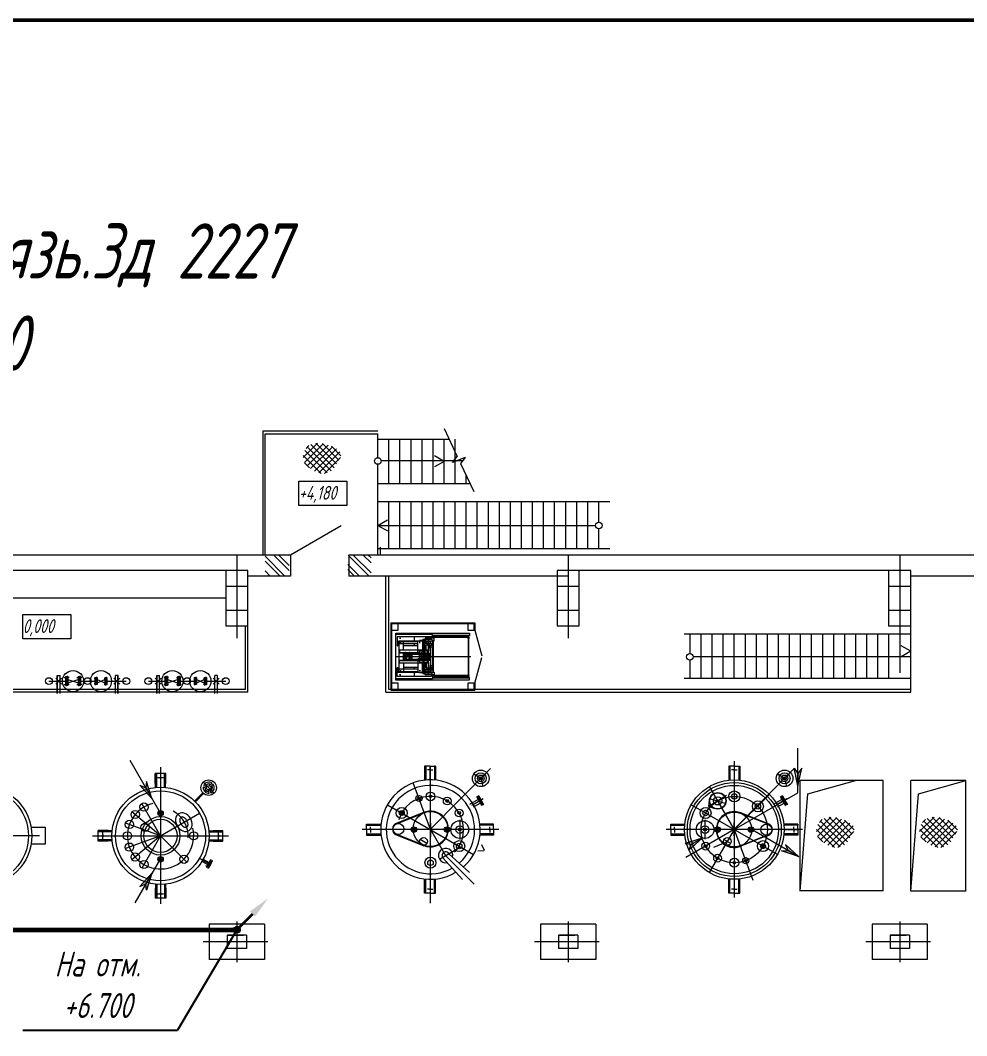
# Model space of a CAD drawing. Header units: millimetres. Extents: x 1337 to 8186, y 1899 to 5236.
# Drawn here: x 6056.6 to 6305.3, y 2671.7 to 2938.5 of the extents above; entities that cross this region are included whole.
import ezdxf

# ---------------------------------------------------------------- set-up
doc = ezdxf.new("R2010")
doc.units = ezdxf.units.MM
for name, color, linetype, lineweight in [('Линия связи (Вновь)', 3, 'Continuous', 60), ('Строительный', 251, 'Continuous', 13), ('Текст', 2, 'Continuous', 25), ('Формат - толстая линия', 7, 'Continuous', 50), ('Элемент эл. схем', 7, 'Continuous', 35)]:
    doc.layers.add(name, color=color, linetype=linetype, lineweight=lineweight)
doc.styles.add('Simplex', font='simplex.shx', dxfattribs={"width": 0.7, "oblique": 15})

# ---------------------------------------------------------------- blocks, each defined once
blk = doc.blocks.new('A$C0AA457AC')
at = {"layer": 'Строительный', "ltscale": 100}
h = blk.add_hatch(color=256, dxfattribs=at)
h.paths.add_polyline_path([(452.71, 325.92), (452.04, 326.86), (452.73, 323.71)])
h.paths.add_polyline_path([(452.73, 323.71), (453.42, 326.86), (452.75, 325.92)])
h = blk.add_hatch(color=256, dxfattribs=at)
h.paths.add_polyline_path([(334.72, 323.35), (334.83, 324.5), (335.81, 321.42)])
h.paths.add_polyline_path([(335.81, 321.42), (333.63, 323.81), (334.69, 323.33)])
for points in [[(337.86, 318.73, 0.414214), (337.36, 319.23), (337.36, 318.73), (336.86, 318.73, 1)], [(337.36, 319.23, 0.414214), (336.86, 318.73), (337.36, 318.73)], [(382.72, 315.77, -0.414214), (383.22, 316.27), (383.22, 315.77), (383.72, 315.77, -1)], [(383.22, 316.27, -0.414214), (383.72, 315.77), (383.22, 315.77)], [(389.73, 315.77, 0.414214), (389.23, 316.27), (389.23, 315.77), (388.73, 315.77, 1)], [(389.23, 316.27, 0.414214), (388.73, 315.77), (389.23, 315.77)], [(437.72, 315.77, -0.414214), (438.22, 316.27), (438.22, 315.77), (438.72, 315.77, -1)], [(438.22, 316.27, -0.414214), (438.72, 315.77), (438.22, 315.77)], [(444.73, 315.77, 0.414214), (444.23, 316.27), (444.23, 315.77), (443.73, 315.77, 1)], [(444.23, 316.27, 0.414214), (443.73, 315.77), (444.23, 315.77)], [(337.86, 310.4, 0.414214), (337.36, 310.9), (337.36, 310.4), (336.86, 310.4, 1)], [(337.36, 310.9, 0.414214), (336.86, 310.4), (337.36, 310.4)]]:
    blk.add_hatch(color=256, dxfattribs=at).paths.add_polyline_path(points)
h = blk.add_hatch(color=256, dxfattribs=at)
h.paths.add_polyline_path([(433.47, 313.1), (433, 312.04), (435.38, 314.22)])
h.paths.add_polyline_path([(435.38, 314.22), (432.3, 313.24), (433.45, 313.13)])
h = blk.add_hatch(color=256, dxfattribs=at)
h.paths.add_polyline_path([(450.93, 312.04), (450.46, 313.09), (452.84, 310.91)])
h.paths.add_polyline_path([(452.84, 310.91), (449.77, 311.9), (450.92, 312.01)])
h = blk.add_hatch(color=256, dxfattribs=at)
h.paths.add_polyline_path([(334.72, 305.93), (334.83, 304.78), (335.81, 307.86)])
h.paths.add_polyline_path([(335.81, 307.86), (333.63, 305.47), (334.69, 305.95)])
for p, q in [((355.91, 365.44), (355.91, 387.92)), ((355.91, 387.92), (376.7, 387.92)), ((388.67, 388.4), (391.08, 383.32)), ((356.31, 387.42), (376.7, 387.42)), ((356.31, 365.44), (356.31, 387.42)), ((376.7, 383.09), (376.7, 387.42)), ((376.7, 386.42), (389.61, 386.42)), ((378.7, 378.42), (378.7, 386.42)), ((380.7, 378.42), (380.7, 386.42)), ((382.7, 378.42), (382.7, 386.42)), ((384.7, 378.42), (384.7, 386.42)), ((386.7, 378.42), (386.7, 386.42)), ((388.7, 378.42), (388.7, 386.42)), ((390.7, 378.42), (390.7, 386.42)), ((363.17, 383.11), (365.8, 385.74)), ((363.39, 382.21), (366.79, 385.61)), ((363.46, 384.37), (367.49, 380.33)), ((363.71, 384.78), (364.23, 385.3)), ((363.89, 381.59), (367.68, 385.38)), ((363.92, 385.03), (368.25, 380.69)), ((364.53, 381.1), (368.48, 385.06)), ((364.56, 385.5), (368.8, 381.26)), ((365.21, 380.67), (369.21, 384.66)), ((365.45, 385.74), (369.21, 381.98)), ((365.99, 380.33), (369.81, 384.14)), ((366.68, 385.64), (369.66, 382.66)), ((368.28, 385.16), (370.01, 383.43)), ((363.19, 383.51), (366.46, 380.24)), ((367.03, 380.24), (369.91, 383.13)), ((392.02, 382.49), (377.3, 382.49)), ((388.7, 382.42), (386.97, 383.42)), ((388.7, 382.42), (386.97, 381.42)), ((390.22, 382.22), (391.08, 383.32)), ((392.53, 383.15), (390.22, 382.22)), ((392.53, 383.15), (391.67, 382.05)), ((363.41, 382.17), (364.35, 381.23)), ((376.7, 365.44), (376.7, 381.89)), ((391.67, 382.05), (394.08, 376.97)), ((362.4, 378.81), (371.09, 378.81)), ((362.4, 374.44), (362.4, 378.81)), ((371.09, 378.81), (371.09, 374.44)), ((392.7, 378.42), (392.7, 379.88)), ((376.7, 378.42), (393.4, 378.42)), ((418.7, 375.1), (376.7, 375.1)), ((378.7, 366.56), (378.7, 375.1)), ((380.7, 366.56), (380.7, 375.1)), ((382.7, 366.56), (382.7, 375.1)), ((384.7, 366.56), (384.7, 375.1)), ((386.7, 366.56), (386.7, 375.1)), ((388.7, 366.56), (388.7, 375.1)), ((390.7, 366.56), (390.7, 375.1)), ((392.7, 366.56), (392.7, 375.1)), ((394.7, 366.56), (394.7, 375.1)), ((396.7, 366.56), (396.7, 375.1)), ((398.7, 366.56), (398.7, 375.1)), ((400.7, 366.56), (400.7, 375.1)), ((402.7, 366.56), (402.7, 375.1)), ((404.7, 366.56), (404.7, 375.1)), ((406.7, 366.56), (406.7, 375.1)), ((408.7, 366.56), (408.7, 375.1)), ((410.7, 366.56), (410.7, 375.1)), ((412.7, 366.56), (412.7, 375.1)), ((414.7, 366.56), (414.7, 375.1)), ((416.7, 371.43), (416.7, 375.1)), ((371.09, 374.44), (362.4, 374.44)), ((376.7, 370.83), (378.43, 371.83)), ((370.04, 370.74), (360.86, 365.44)), ((376.7, 370.83), (416.1, 370.83)), ((376.7, 370.83), (378.43, 369.83)), ((416.7, 366.56), (416.7, 370.23)), ((418.7, 366.56), (376.7, 366.56)), ((377.1, 366.88), (377.1, 365.44)), ((360.86, 365.45), (231.16, 365.44)), ((351.16, 365.45), (351.16, 350.39)), ((356.27, 365.27), (359.88, 361.65)), ((356.27, 364.37), (358.99, 361.65)), ((357.88, 365.45), (360.67, 362.67)), ((358.78, 365.45), (360.67, 363.57)), ((360.57, 365.45), (360.67, 365.36)), ((360.86, 365.45), (360.86, 361.65)), ((371.35, 365.45), (375.15, 361.65)), ((495.67, 365.47), (371.46, 365.45)), ((371.46, 365.45), (371.46, 361.65)), ((372.25, 365.45), (375.47, 362.24)), ((374.05, 365.45), (375.47, 364.03)), ((374.94, 365.45), (375.47, 364.93)), ((411.16, 365.45), (411.16, 350.39)), ((471.16, 365.45), (471.16, 350.39)), ((353.16, 362.64), (231.16, 362.64)), ((353.16, 362.64), (349.16, 362.64)), ((349.16, 362.64), (349.16, 352.64)), ((353.16, 352.64), (353.16, 362.64)), ((353.16, 340.64), (353.16, 362.64)), ((356.27, 362.58), (357.19, 361.65)), ((371.27, 363.74), (373.35, 361.65)), ((371.27, 362.84), (372.46, 361.65)), ((413.16, 362.64), (409.16, 362.64)), ((409.16, 362.64), (409.16, 352.64)), ((473.16, 362.64), (411.16, 362.64)), ((413.16, 352.64), (413.16, 362.64)), ((473.16, 362.64), (469.16, 362.64)), ((469.16, 362.64), (469.16, 352.64)), ((473.16, 362.64), (469.16, 362.64)), ((473.16, 352.64), (473.16, 362.64)), ((473.16, 340.64), (473.16, 362.64)), ((360.86, 361.65), (353.16, 361.65)), ((356.27, 361.68), (356.29, 361.65)), ((411.16, 361.66), (371.46, 361.65)), ((378.16, 340.64), (378.16, 361.64)), ((378.66, 341.14), (378.66, 361.64)), ((495.67, 361.67), (473.16, 361.66)), ((349.16, 359.82), (353.16, 359.82)), ((409.16, 359.82), (413.16, 359.82)), ((469.16, 359.82), (473.16, 359.82)), ((349.16, 357.64), (293.16, 357.64)), ((349.16, 355.47), (353.16, 355.47)), ((409.16, 355.47), (413.16, 355.47)), ((469.16, 355.47), (473.16, 355.47)), ((312.42, 354.68), (321.11, 354.68)), ((312.42, 350.31), (312.42, 354.68)), ((321.11, 354.68), (321.11, 350.31)), ((379.06, 353.18), (394.26, 353.18)), ((379.06, 353.18), (379.06, 340.98)), ((379.16, 353.08), (394.16, 353.08)), ((379.16, 353.08), (379.16, 341.08)), ((380.36, 353.08), (379.16, 353.08)), ((379.16, 353.08), (379.16, 351.88)), ((380.36, 351.88), (380.36, 353.08)), ((394.16, 353.08), (392.96, 353.08)), ((392.96, 353.08), (392.96, 351.88)), ((394.16, 353.08), (394.16, 351.88)), ((394.16, 351.88), (394.16, 353.08)), ((394.26, 353.18), (394.26, 351.88)), ((349.16, 352.64), (353.16, 352.64)), ((352.76, 341.14), (352.76, 352.64)), ((379.16, 351.88), (380.36, 351.88)), ((379.97, 342.84), (379.97, 351.33)), ((379.97, 351.33), (393.31, 351.33)), ((386.58, 351.11), (379.97, 351.11)), ((386.58, 350.41), (386.58, 351.11)), ((392.96, 351.88), (394.16, 351.88)), ((393.31, 351.33), (393.31, 350.87)), ((394.16, 351.88), (394.26, 351.88)), ((394.26, 351.88), (395.51, 347.24)), ((409.16, 352.64), (413.16, 352.64)), ((473.16, 351.14), (432.16, 351.14)), ((433.16, 351.14), (433.16, 347.65)), ((435.16, 351.14), (435.16, 343.14)), ((437.16, 351.14), (437.16, 343.14)), ((439.16, 351.14), (439.16, 343.14)), ((441.16, 351.14), (441.16, 343.14)), ((443.16, 351.14), (443.16, 343.14)), ((445.16, 351.14), (445.16, 343.14)), ((447.16, 351.14), (447.16, 343.14)), ((449.16, 351.14), (449.16, 343.14)), ((451.16, 351.14), (451.16, 343.14)), ((453.16, 351.14), (453.16, 343.14)), ((455.16, 351.14), (455.16, 343.14)), ((457.16, 351.14), (457.16, 343.14)), ((459.16, 351.14), (459.16, 343.14)), ((461.16, 351.14), (461.16, 343.14)), ((463.16, 351.14), (463.16, 343.14)), ((465.16, 351.14), (465.16, 343.14)), ((467.16, 351.14), (467.16, 343.14)), ((469.16, 352.64), (473.16, 352.64)), ((469.16, 352.64), (473.16, 352.64)), ((469.16, 351.14), (469.16, 343.14)), ((471.16, 352.14), (471.16, 344.14)), ((321.11, 350.31), (312.42, 350.31)), ((386.38, 350.67), (380.2, 350.67)), ((380.2, 350.67), (380.2, 349.1)), ((380.23, 349.03), (380.23, 349.82)), ((380.23, 349.82), (380.3, 349.82)), ((380.3, 349.03), (380.3, 349.87)), ((380.3, 349.87), (380.51, 349.87)), ((380.32, 349.48), (380.32, 349.81)), ((380.32, 349.81), (383.95, 349.81)), ((380.42, 349.38), (380.32, 349.48)), ((383.95, 349.38), (380.42, 349.38)), ((380.51, 349.91), (386.91, 349.91)), ((380.51, 349.91), (380.51, 344.25)), ((380.83, 350.37), (380.62, 350.37)), ((380.92, 349.64), (380.71, 349.64)), ((380.73, 350.28), (380.73, 350.46)), ((380.82, 349.55), (380.82, 349.74)), ((381.31, 348.25), (381.31, 349.91)), ((383.29, 350.67), (383.29, 349.91)), ((383.29, 349.38), (383.29, 349.06)), ((383.95, 347.81), (383.95, 349.91)), ((384.38, 349.64), (384.17, 349.64)), ((385.27, 350.02), (384.24, 350.02)), ((384.24, 350.02), (384.24, 349.91)), ((384.28, 349.54), (384.28, 349.73)), ((385.12, 350.09), (384.78, 350.09)), ((384.78, 350.09), (384.78, 350.02)), ((384.78, 349.91), (384.78, 348.25)), ((385.06, 350.16), (384.84, 350.16)), ((384.84, 350.16), (384.84, 350.09)), ((384.95, 350.24), (384.95, 343.93)), ((384.95, 343.93), (384.95, 350.24)), ((385.06, 350.09), (385.17, 350.23)), ((385.06, 350.16), (385.06, 350.09)), ((385.12, 350.02), (385.12, 350.09)), ((385.12, 349.91), (385.12, 348.25)), ((385.32, 349.47), (385.12, 349.47)), ((385.17, 350.23), (386.39, 350.23)), ((386.91, 350.41), (385.27, 350.41)), ((385.27, 350.41), (385.27, 350.02)), ((385.32, 349.47), (385.32, 349.91)), ((385.32, 349.47), (385.35, 349.47)), ((385.35, 349.47), (385.37, 349.51)), ((385.4, 349.86), (385.37, 349.81)), ((385.37, 349.81), (385.37, 349.51)), ((386.22, 349.81), (385.37, 349.81)), ((385.4, 349.45), (385.37, 349.51)), ((386.22, 349.51), (385.37, 349.51)), ((386.19, 349.86), (385.4, 349.86)), ((386.19, 349.45), (385.4, 349.45)), ((385.59, 349.81), (385.59, 349.86)), ((385.65, 349.45), (385.65, 349.21)), ((385.8, 350.46), (385.8, 343.71)), ((385.94, 349.45), (385.94, 349.21)), ((386.01, 349.81), (386.01, 349.86)), ((386.19, 349.86), (386.22, 349.81)), ((386.19, 349.45), (386.22, 349.51)), ((386.22, 349.81), (386.22, 349.51)), ((386.24, 349.47), (386.22, 349.51)), ((386.28, 349.47), (386.24, 349.47)), ((386.28, 349.47), (386.28, 349.91)), ((386.28, 349.47), (386.56, 349.47)), ((386.38, 350.41), (386.38, 350.67)), ((386.39, 350.23), (386.7, 349.91)), ((386.4, 349.47), (386.4, 349.08)), ((386.56, 349.47), (386.66, 349.58)), ((386.56, 349.47), (386.56, 349.08)), ((386.58, 350.96), (393.31, 350.96)), ((393.31, 350.87), (386.58, 350.87)), ((393.1, 350.65), (386.65, 350.65)), ((393.1, 350.58), (386.65, 350.58)), ((393.1, 350.51), (386.65, 350.51)), ((386.66, 349.58), (386.66, 349.91)), ((386.72, 344.25), (386.72, 349.91)), ((386.77, 344.25), (386.77, 349.91)), ((386.91, 349.91), (386.91, 350.41)), ((393.03, 350.43), (393.03, 343.74)), ((393.1, 350.58), (393.1, 343.58)), ((393.17, 343.74), (393.17, 350.43)), ((380.2, 349.1), (380.23, 349.03)), ((380.23, 349.03), (380.3, 349.03)), ((380.3, 349.13), (380.51, 349.13)), ((385.71, 348.25), (380.6, 348.25)), ((380.6, 348.25), (380.6, 347.74)), ((380.6, 347.81), (384.21, 347.81)), ((380.6, 347.74), (384.21, 347.74)), ((381.26, 347.74), (381.26, 346.43)), ((383.95, 349.06), (381.31, 349.06)), ((381.37, 347.53), (386.35, 347.53)), ((381.51, 347.53), (381.6, 347.67)), ((381.6, 347.38), (381.51, 347.53)), ((381.6, 347.67), (381.76, 347.67)), ((381.76, 347.38), (381.6, 347.38)), ((381.68, 346.23), (381.68, 347.94)), ((381.76, 347.67), (381.84, 347.53)), ((381.84, 347.53), (381.76, 347.38)), ((382.31, 347.53), (382.4, 347.67)), ((382.4, 347.38), (382.31, 347.53)), ((382.4, 347.67), (382.56, 347.67)), ((382.56, 347.38), (382.4, 347.38)), ((382.48, 346.23), (382.48, 347.94)), ((382.56, 347.67), (382.64, 347.53)), ((382.64, 347.53), (382.56, 347.38)), ((382.88, 346.43), (382.88, 347.74)), ((384.05, 347.62), (384.05, 347.66)), ((384.05, 347.66), (385.85, 347.66)), ((384.15, 347.59), (384.05, 347.62)), ((384.15, 347.46), (384.05, 347.44)), ((384.05, 347.44), (384.05, 347.4)), ((384.05, 347.4), (385.85, 347.4)), ((384.15, 347.59), (385.75, 347.59)), ((384.15, 347.59), (384.15, 347.46)), ((384.15, 347.46), (385.75, 347.46)), ((384.21, 347.74), (384.21, 348.25)), ((384.21, 347.74), (384.63, 347.74)), ((384.34, 348.11), (385.5, 348.11)), ((384.42, 348.17), (384.42, 348.05)), ((384.63, 347.66), (384.63, 347.91)), ((385.27, 347.88), (384.63, 347.88)), ((384.63, 346.77), (384.63, 347.4)), ((385.27, 347.66), (385.27, 347.88)), ((385.27, 347.74), (385.71, 347.74)), ((385.27, 346.77), (385.27, 347.4)), ((385.39, 349.21), (386.22, 349.21)), ((385.39, 349.21), (385.39, 348.25)), ((385.45, 348.25), (385.46, 349.11)), ((385.45, 348.17), (385.45, 348.05)), ((385.45, 346.77), (385.45, 347.4)), ((385.46, 349.11), (385.52, 349.17)), ((386.08, 349.17), (385.52, 349.17)), ((385.55, 347.73), (386.08, 347.73)), ((385.55, 347.73), (385.55, 347.66)), ((385.55, 347.33), (385.55, 347.4)), ((385.71, 348.25), (385.71, 347.74)), ((385.75, 347.59), (385.85, 347.62)), ((385.75, 347.59), (385.75, 347.46)), ((385.75, 347.46), (385.85, 347.44)), ((385.85, 347.62), (385.85, 347.66)), ((385.85, 347.44), (385.85, 347.4)), ((386.13, 349.11), (386.08, 349.17)), ((386.08, 347.33), (386.08, 347.73)), ((386.15, 348.05), (386.13, 349.11)), ((386.15, 348.05), (386.22, 348.03)), ((386.22, 349.21), (386.22, 344.96)), ((386.72, 349.08), (386.22, 349.08)), ((386.72, 348.78), (386.22, 348.78)), ((386.56, 348.78), (386.56, 345.39)), ((473.16, 348.05), (471.43, 349.05)), ((473.16, 348.05), (471.43, 347.05)), ((379.97, 347.08), (393.5, 347.08)), ((380.6, 345.92), (380.6, 346.43)), ((380.6, 346.43), (384.21, 346.43)), ((380.6, 346.36), (384.21, 346.36)), ((385.71, 345.92), (380.6, 345.92)), ((382.88, 347.21), (381.26, 347.21)), ((382.88, 346.96), (381.26, 346.96)), ((381.31, 345.92), (381.31, 344.25)), ((381.37, 346.64), (386.35, 346.64)), ((381.51, 346.65), (381.6, 346.78)), ((381.6, 346.5), (381.51, 346.65)), ((381.6, 346.78), (381.76, 346.78)), ((381.76, 346.5), (381.6, 346.5)), ((381.76, 346.78), (381.84, 346.64)), ((381.84, 346.64), (381.76, 346.5)), ((382.31, 346.65), (382.4, 346.78)), ((382.4, 346.5), (382.31, 346.65)), ((382.4, 346.78), (382.56, 346.78)), ((382.56, 346.5), (382.4, 346.5)), ((382.56, 346.78), (382.64, 346.64)), ((382.64, 346.64), (382.56, 346.5)), ((383.95, 346.36), (383.95, 344.25)), ((384.05, 346.73), (384.05, 346.77)), ((384.05, 346.77), (385.85, 346.77)), ((384.15, 346.7), (384.05, 346.73)), ((384.15, 346.58), (384.05, 346.55)), ((384.05, 346.55), (384.05, 346.51)), ((384.05, 346.51), (385.85, 346.51)), ((384.15, 346.7), (385.75, 346.7)), ((384.15, 346.58), (384.15, 346.7)), ((384.15, 346.58), (385.75, 346.58)), ((384.21, 347.31), (384.21, 346.85)), ((384.21, 346.43), (384.21, 345.92)), ((384.21, 346.43), (384.63, 346.43)), ((384.36, 346.06), (385.51, 346.06)), ((384.42, 346), (384.42, 346.12)), ((384.63, 346.29), (384.63, 346.51)), ((385.27, 346.29), (384.63, 346.29)), ((384.78, 344.25), (384.78, 345.92)), ((385.12, 344.25), (385.12, 345.92)), ((385.27, 346.29), (385.27, 346.51)), ((385.27, 346.43), (385.71, 346.43)), ((385.39, 344.96), (385.39, 345.92)), ((385.45, 346), (385.45, 346.12)), ((385.45, 345.92), (385.46, 345.06)), ((385.55, 347.33), (386.08, 347.33)), ((385.55, 346.84), (386.08, 346.84)), ((385.55, 346.84), (385.55, 346.77)), ((385.55, 346.44), (385.55, 346.51)), ((385.55, 346.44), (386.08, 346.44)), ((385.71, 345.92), (385.71, 346.43)), ((385.75, 346.7), (385.85, 346.73)), ((385.75, 346.58), (385.75, 346.7)), ((385.75, 346.58), (385.85, 346.55)), ((385.85, 346.73), (385.85, 346.77)), ((385.85, 346.55), (385.85, 346.51)), ((386.08, 346.84), (386.08, 346.44)), ((386.15, 346.12), (386.13, 345.06)), ((386.15, 346.12), (386.22, 346.14)), ((394.26, 342.29), (395.51, 346.92)), ((433.16, 346.45), (433.16, 343.14)), ((473.16, 347.05), (433.76, 347.05)), ((380.2, 345.07), (380.23, 345.13)), ((380.2, 343.5), (380.2, 345.07)), ((380.23, 345.13), (380.3, 345.13)), ((380.23, 345.13), (380.23, 344.35)), ((380.23, 344.35), (380.3, 344.35)), ((380.3, 345.13), (380.3, 344.29)), ((380.3, 345.04), (380.51, 345.04)), ((380.3, 344.29), (380.51, 344.29)), ((380.42, 344.79), (380.32, 344.69)), ((380.32, 344.69), (380.32, 344.36)), ((380.32, 344.36), (383.95, 344.36)), ((383.95, 344.79), (380.42, 344.79)), ((380.51, 344.25), (386.91, 344.25)), ((380.84, 343.8), (380.62, 343.8)), ((380.83, 343.8), (380.62, 343.8)), ((380.92, 344.52), (380.71, 344.52)), ((380.73, 343.89), (380.73, 343.7)), ((380.73, 343.88), (380.73, 343.69)), ((380.82, 344.62), (380.82, 344.43)), ((383.95, 345.1), (381.31, 345.1)), ((383.29, 345.1), (383.29, 344.79)), ((383.29, 344.25), (383.29, 343.5)), ((384.38, 344.53), (384.17, 344.53)), ((384.24, 344.15), (384.24, 344.25)), ((385.27, 344.15), (384.24, 344.15)), ((384.28, 344.63), (384.28, 344.44)), ((384.78, 344.08), (384.78, 344.15)), ((385.12, 344.08), (384.78, 344.08)), ((384.84, 344.01), (384.84, 344.08)), ((385.06, 344.01), (384.84, 344.01)), ((385.06, 344.01), (385.06, 344.08)), ((385.06, 344.08), (385.17, 343.94)), ((385.32, 344.69), (385.12, 344.69)), ((385.12, 344.15), (385.12, 344.08)), ((385.17, 343.94), (386.39, 343.94)), ((385.27, 343.76), (385.27, 344.15)), ((386.91, 343.76), (385.27, 343.76)), ((385.32, 344.69), (385.35, 344.69)), ((385.32, 344.69), (385.32, 344.25)), ((385.35, 344.69), (385.37, 344.66)), ((385.4, 344.71), (385.37, 344.66)), ((385.37, 344.36), (385.37, 344.66)), ((386.22, 344.66), (385.37, 344.66)), ((385.4, 344.31), (385.37, 344.36)), ((386.22, 344.36), (385.37, 344.36)), ((385.39, 344.96), (386.22, 344.96)), ((386.19, 344.71), (385.4, 344.71)), ((386.19, 344.31), (385.4, 344.31)), ((385.46, 345.06), (385.52, 345)), ((386.08, 345), (385.52, 345)), ((385.59, 344.36), (385.59, 344.31)), ((385.65, 344.71), (385.65, 344.96)), ((385.94, 344.71), (385.94, 344.96)), ((386.01, 344.36), (386.01, 344.31)), ((386.13, 345.06), (386.08, 345)), ((386.19, 344.71), (386.22, 344.66)), ((386.19, 344.31), (386.22, 344.36)), ((386.72, 345.39), (386.22, 345.39)), ((386.72, 345.09), (386.22, 345.09)), ((386.24, 344.69), (386.22, 344.66)), ((386.22, 344.36), (386.22, 344.66)), ((386.28, 344.69), (386.24, 344.69)), ((386.28, 344.69), (386.28, 344.25)), ((386.28, 344.69), (386.56, 344.69)), ((386.38, 343.76), (386.38, 343.5)), ((386.39, 343.94), (386.7, 344.25)), ((386.4, 344.69), (386.4, 345.09)), ((386.56, 345.09), (386.56, 344.69)), ((386.56, 344.69), (386.66, 344.59)), ((386.58, 343.76), (386.58, 343.05)), ((386.66, 344.59), (386.66, 344.25)), ((386.91, 344.25), (386.91, 343.76)), ((317.16, 342.64), (320.13, 342.64)), ((319.44, 343.17), (318.38, 342.11)), ((318.38, 343.17), (319.44, 342.11)), ((318.66, 343.64), (319.16, 343.64)), ((318.66, 340.43), (318.66, 343.64)), ((318.72, 340.43), (318.72, 343.64)), ((319.16, 340.43), (319.16, 343.64)), ((319.93, 343.27), (320.54, 343.27)), ((319.93, 342.02), (320.54, 342.02)), ((320.13, 343.47), (320.33, 343.47)), ((320.13, 343.47), (320.13, 341.82)), ((320.8, 343.27), (320.19, 343.27)), ((320.8, 342.02), (320.19, 342.02)), ((320.33, 343.47), (320.33, 341.82)), ((320.33, 343.17), (320.36, 343.14)), ((320.33, 342.12), (320.36, 342.15)), ((320.39, 343.17), (320.36, 343.14)), ((320.36, 343.14), (320.36, 342.15)), ((320.36, 343.14), (320.36, 342.15)), ((320.39, 342.12), (320.36, 342.15)), ((320.59, 343.47), (320.39, 343.47)), ((320.39, 343.47), (320.39, 341.82)), ((320.59, 343.47), (320.59, 341.82)), ((320.59, 342.36), (322.43, 342.93)), ((320.59, 342.93), (322.43, 342.36)), ((322.23, 343.27), (322.84, 343.27)), ((322.23, 342.02), (322.84, 342.02)), ((322.43, 343.47), (322.63, 343.47)), ((322.43, 343.47), (322.43, 341.82)), ((323.1, 343.27), (322.49, 343.27)), ((323.1, 342.02), (322.49, 342.02)), ((322.63, 343.47), (322.63, 341.82)), ((322.63, 343.17), (322.66, 343.14)), ((322.63, 342.12), (322.66, 342.15)), ((322.69, 343.17), (322.66, 343.14)), ((322.66, 343.14), (322.66, 342.15)), ((322.66, 343.14), (322.66, 342.15)), ((322.69, 342.12), (322.66, 342.15)), ((322.89, 343.47), (322.69, 343.47)), ((322.69, 343.47), (322.69, 341.82)), ((322.89, 343.47), (322.89, 341.82)), ((322.89, 342.64), (325.46, 342.64)), ((325.97, 343.14), (325.36, 343.14)), ((325.97, 342.14), (325.36, 342.14)), ((325.46, 343.32), (325.63, 343.32)), ((325.46, 343.32), (325.46, 342.02)), ((325.46, 342.02), (325.63, 342.02)), ((325.63, 343.32), (325.63, 342.02)), ((325.63, 343.09), (325.66, 343.06)), ((325.63, 342.25), (325.66, 342.28)), ((325.69, 343.09), (325.66, 343.06)), ((325.66, 343.06), (325.66, 342.28)), ((325.69, 342.25), (325.66, 342.28)), ((325.86, 343.32), (325.69, 343.32)), ((325.69, 343.32), (325.69, 342.02)), ((325.86, 342.02), (325.69, 342.02)), ((325.86, 343.32), (325.86, 342.02)), ((325.86, 342.93), (327.26, 342.36)), ((325.86, 342.36), (327.26, 342.93)), ((327.16, 343.12), (327.77, 343.12)), ((327.16, 342.12), (327.77, 342.12)), ((327.26, 343.29), (327.43, 343.29)), ((327.26, 343.29), (327.26, 341.99)), ((327.26, 341.99), (327.43, 341.99)), ((327.43, 343.29), (327.43, 341.99)), ((327.43, 343.06), (327.46, 343.03)), ((327.43, 342.22), (327.46, 342.25)), ((327.49, 343.06), (327.46, 343.03)), ((327.46, 343.03), (327.46, 342.25)), ((327.49, 342.22), (327.46, 342.25)), ((327.66, 343.29), (327.49, 343.29)), ((327.49, 343.29), (327.49, 341.99)), ((327.66, 341.99), (327.49, 341.99)), ((327.66, 343.29), (327.66, 341.99)), ((327.66, 342.64), (331.16, 342.64)), ((328.91, 343.17), (329.97, 342.11)), ((329.97, 343.17), (328.91, 342.11)), ((329.69, 343.64), (329.19, 343.64)), ((329.19, 340.43), (329.19, 343.64)), ((329.64, 340.43), (329.64, 343.64)), ((329.69, 340.43), (329.69, 343.64)), ((335.16, 342.64), (338.13, 342.64)), ((337.44, 343.17), (336.38, 342.11)), ((336.38, 343.17), (337.44, 342.11)), ((336.66, 343.64), (337.16, 343.64)), ((336.66, 340.43), (336.66, 343.64)), ((336.72, 340.43), (336.72, 343.64)), ((337.16, 340.43), (337.16, 343.64)), ((337.93, 343.27), (338.54, 343.27)), ((337.93, 342.02), (338.54, 342.02)), ((338.13, 343.47), (338.33, 343.47)), ((338.13, 343.47), (338.13, 341.82)), ((338.8, 343.27), (338.19, 343.27)), ((338.8, 342.02), (338.19, 342.02)), ((338.33, 343.47), (338.33, 341.82)), ((338.33, 343.17), (338.36, 343.14)), ((338.33, 342.12), (338.36, 342.15)), ((338.39, 343.17), (338.36, 343.14)), ((338.36, 343.14), (338.36, 342.15)), ((338.36, 343.14), (338.36, 342.15)), ((338.39, 342.12), (338.36, 342.15)), ((338.59, 343.47), (338.39, 343.47)), ((338.39, 343.47), (338.39, 341.82)), ((338.59, 343.47), (338.59, 341.82)), ((338.59, 342.36), (340.43, 342.93)), ((338.59, 342.93), (340.43, 342.36)), ((340.23, 343.27), (340.84, 343.27)), ((340.23, 342.02), (340.84, 342.02)), ((340.43, 343.47), (340.63, 343.47)), ((340.43, 343.47), (340.43, 341.82)), ((341.1, 343.27), (340.49, 343.27)), ((341.1, 342.02), (340.49, 342.02)), ((340.63, 343.47), (340.63, 341.82)), ((340.63, 343.17), (340.66, 343.14)), ((340.63, 342.12), (340.66, 342.15)), ((340.69, 343.17), (340.66, 343.14)), ((340.66, 343.14), (340.66, 342.15)), ((340.66, 343.14), (340.66, 342.15)), ((340.69, 342.12), (340.66, 342.15)), ((340.89, 343.47), (340.69, 343.47)), ((340.69, 343.47), (340.69, 341.82)), ((340.89, 343.47), (340.89, 341.82)), ((340.89, 342.64), (343.46, 342.64)), ((343.97, 343.14), (343.36, 343.14)), ((343.97, 342.14), (343.36, 342.14)), ((343.46, 343.32), (343.63, 343.32)), ((343.46, 343.32), (343.46, 342.02)), ((343.46, 342.02), (343.63, 342.02)), ((343.63, 343.32), (343.63, 342.02)), ((343.63, 343.09), (343.66, 343.06)), ((343.63, 342.25), (343.66, 342.28)), ((343.69, 343.09), (343.66, 343.06)), ((343.66, 343.06), (343.66, 342.28)), ((343.69, 342.25), (343.66, 342.28)), ((343.86, 343.32), (343.69, 343.32)), ((343.69, 343.32), (343.69, 342.02)), ((343.86, 342.02), (343.69, 342.02)), ((343.86, 343.32), (343.86, 342.02)), ((343.86, 342.93), (345.26, 342.36)), ((343.86, 342.36), (345.26, 342.93)), ((345.16, 343.12), (345.77, 343.12)), ((345.16, 342.12), (345.77, 342.12)), ((345.26, 343.29), (345.43, 343.29)), ((345.26, 343.29), (345.26, 341.99)), ((345.26, 341.99), (345.43, 341.99)), ((345.43, 343.29), (345.43, 341.99)), ((345.43, 343.06), (345.46, 343.03)), ((345.43, 342.22), (345.46, 342.25)), ((345.49, 343.06), (345.46, 343.03)), ((345.46, 343.03), (345.46, 342.25)), ((345.49, 342.22), (345.46, 342.25)), ((345.66, 343.29), (345.49, 343.29)), ((345.49, 343.29), (345.49, 341.99)), ((345.66, 341.99), (345.49, 341.99)), ((345.66, 343.29), (345.66, 341.99)), ((345.66, 342.64), (349.16, 342.64)), ((346.91, 343.17), (347.97, 342.11)), ((347.97, 343.17), (346.91, 342.11)), ((347.69, 343.64), (347.19, 343.64)), ((347.19, 340.43), (347.19, 343.64)), ((347.64, 340.43), (347.64, 343.64)), ((347.69, 340.43), (347.69, 343.64)), ((380.36, 342.28), (379.16, 342.28)), ((379.16, 342.28), (379.16, 341.08)), ((386.58, 343.05), (379.97, 343.05)), ((393.25, 342.84), (379.97, 342.84)), ((386.38, 343.5), (380.2, 343.5)), ((380.36, 341.08), (380.36, 342.28)), ((393.31, 343.3), (386.58, 343.3)), ((386.58, 343.21), (393.31, 343.21)), ((393.1, 343.65), (386.65, 343.65)), ((393.1, 343.58), (386.65, 343.58)), ((393.1, 343.51), (386.65, 343.51)), ((394.16, 342.28), (392.96, 342.28)), ((392.96, 342.28), (392.96, 341.08)), ((393.31, 342.84), (393.31, 343.3)), ((394.16, 342.28), (394.16, 341.08)), ((394.16, 342.28), (394.26, 342.28)), ((394.16, 341.08), (394.16, 342.28)), ((394.26, 342.28), (394.26, 340.98)), ((473.16, 343.14), (432.16, 343.14)), ((352.76, 341.14), (229.16, 341.14)), ((353.16, 340.64), (229.16, 340.64)), ((320.13, 341.82), (320.33, 341.82)), ((320.59, 341.82), (320.39, 341.82)), ((322.43, 341.82), (322.63, 341.82)), ((322.89, 341.82), (322.69, 341.82)), ((338.13, 341.82), (338.33, 341.82)), ((338.59, 341.82), (338.39, 341.82)), ((340.43, 341.82), (340.63, 341.82)), ((340.89, 341.82), (340.69, 341.82)), ((473.16, 340.61), (378.16, 340.61)), ((394.66, 340.61), (378.16, 340.61)), ((473.16, 341.14), (378.66, 341.14)), ((379.06, 340.98), (394.26, 340.98)), ((379.16, 341.08), (394.16, 341.08)), ((379.16, 341.08), (380.36, 341.08)), ((392.96, 341.08), (394.16, 341.08)), ((452.73, 322.45), (452.73, 330.49)), ((337.36, 318.73), (331.84, 328.29)), ((386.16, 327.27), (385.16, 327.27)), ((385.16, 327.27), (385.16, 324.71)), ((385.36, 327.27), (385.36, 324.73)), ((386.16, 327.27), (386.16, 303.43)), ((386.16, 324.77), (386.16, 327.27)), ((386.16, 324.77), (386.16, 327.27)), ((386.16, 327.27), (387.16, 327.27)), ((386.16, 327.27), (386.16, 327.27)), ((386.16, 327.27), (386.16, 326.57)), ((387.16, 327.27), (386.96, 327.27)), ((386.96, 327.27), (386.96, 324.73)), ((387.16, 327.27), (387.16, 324.71)), ((441.22, 327.27), (440.22, 327.27)), ((440.22, 327.27), (440.22, 324.71)), ((440.42, 327.27), (440.42, 324.73)), ((441.22, 328.18), (441.22, 303.48)), ((441.22, 327.27), (442.22, 327.27)), ((442.02, 327.27), (442.02, 324.73)), ((442.22, 327.27), (442.22, 324.71)), ((336.41, 324.14), (336.41, 325.94)), ((338.31, 325.94), (336.41, 325.94)), ((336.46, 323.4), (336.46, 325.94)), ((336.66, 323.4), (336.66, 325.94)), ((337.36, 327.05), (337.36, 302.35)), ((338.06, 323.4), (338.06, 325.94)), ((338.26, 323.4), (338.26, 325.94)), ((338.31, 324.14), (338.31, 325.94)), ((386.16, 326.57), (385.66, 326.57)), ((386.16, 327.15), (386.16, 302.45)), ((386.16, 315.77), (397.08, 326.82)), ((386.16, 326.57), (386.66, 326.57)), ((395.32, 325.04), (394.05, 325.83)), ((395.32, 325.04), (397.08, 326.82)), ((441.22, 326.57), (440.72, 326.57)), ((441.16, 315.77), (452.08, 326.82)), ((441.22, 326.57), (441.72, 326.57)), ((450.32, 325.04), (449.05, 325.83)), ((450.32, 325.04), (452.08, 326.82)), ((452.04, 326.86), (452.71, 325.92)), ((452.04, 326.86), (452.71, 325.92)), ((452.73, 323.71), (452.04, 326.86)), ((452.71, 325.92), (452.73, 323.71)), ((452.73, 323.71), (453.42, 326.86)), ((452.75, 325.92), (452.73, 323.71)), ((453.42, 326.86), (452.75, 325.92)), ((453.42, 326.86), (452.75, 325.92)), ((333.63, 323.81), (334.69, 323.33)), ((333.63, 323.81), (334.69, 323.33)), ((335.81, 321.42), (333.63, 323.81)), ((334.83, 324.5), (334.72, 323.35)), ((334.83, 324.5), (334.72, 323.35)), ((335.81, 321.42), (334.83, 324.5)), ((336.46, 324.14), (336.41, 324.14)), ((338.31, 324.14), (338.26, 324.14)), ((347.06, 322.36), (345.08, 324.34)), ((345.18, 323.74), (345.75, 323.59)), ((346.64, 324.13), (346.23, 323.72)), ((346.85, 323.92), (346.44, 323.5)), ((386.22, 315.77), (383.11, 324.22)), ((395.32, 325.04), (395.32, 325.04)), ((395.32, 325.04), (395.32, 325.04)), ((395.32, 325.04), (395.32, 325.04)), ((395.32, 325.04), (395.32, 325.04)), ((395.32, 325.04), (395.32, 325.04)), ((395.32, 325.04), (395.32, 325.04)), ((395.32, 325.04), (395.7, 323.59)), ((441.19, 315.83), (436.72, 323.57)), ((450.32, 325.04), (450.32, 325.04)), ((450.32, 325.04), (450.32, 325.04)), ((450.32, 325.04), (450.32, 325.04)), ((450.32, 325.04), (450.32, 325.04)), ((450.32, 325.04), (450.32, 325.04)), ((450.32, 325.04), (450.32, 325.04)), ((450.32, 325.04), (450.7, 323.59)), ((452.73, 323.71), (452.75, 323.73)), ((453.16, 304.66), (453.16, 324.64)), ((468.16, 324.64), (453.16, 324.64)), ((454.55, 322.24), (463.16, 324.64)), ((468.16, 304.66), (468.16, 324.64)), ((473.16, 304.64), (473.16, 324.64)), ((483.16, 324.64), (473.16, 324.64)), ((474.55, 322.24), (483.16, 324.64)), ((483.16, 304.64), (483.16, 324.64)), ((334.69, 323.33), (335.81, 321.42)), ((334.72, 323.35), (335.81, 321.42)), ((345.01, 322.43), (343.51, 320.94)), ((345.15, 322.29), (343.66, 320.79)), ((345.1, 323.45), (345.67, 323.3)), ((345.53, 322.95), (345.29, 322.72)), ((345.67, 322.81), (345.44, 322.57)), ((346.17, 322.38), (346.02, 322.95)), ((346.46, 322.46), (346.31, 323.03)), ((394.59, 321.68), (394.74, 321.76)), ((395.49, 320.12), (394.59, 321.68)), ((395.64, 320.2), (394.74, 321.76)), ((394.94, 321.88), (394.79, 321.79)), ((395.69, 320.23), (394.79, 321.79)), ((394.94, 321.88), (395.51, 320.88)), ((439.79, 321.94), (436.61, 319.97)), ((439.53, 321.89), (439.45, 321.83)), ((439.62, 321.73), (439.53, 321.89)), ((439.62, 321.73), (439.54, 321.69)), ((441.22, 315.8), (452.73, 322.45)), ((441.22, 315.77), (447.62, 322.1)), ((449.59, 321.68), (449.74, 321.76)), ((450.49, 320.12), (449.59, 321.68)), ((450.64, 320.2), (449.74, 321.76)), ((449.94, 321.88), (449.79, 321.79)), ((450.69, 320.23), (449.79, 321.79)), ((449.94, 321.88), (450.51, 320.88)), ((453.16, 304.64), (454.55, 322.24)), ((473.16, 304.64), (474.55, 322.24)), ((337.36, 314.64), (333.99, 320.49)), ((378.42, 320.26), (394.02, 311.28)), ((394.85, 321.23), (393.28, 320.32)), ((395.39, 321.1), (393.67, 320.11)), ((394.04, 319.88), (395.23, 320.57)), ((395.76, 321.32), (394.23, 320.43)), ((394.87, 321.54), (394.91, 321.53)), ((395.52, 320.47), (394.91, 321.53)), ((395, 321.31), (394.92, 321.46)), ((394.97, 321.49), (394.94, 321.47)), ((395.23, 321.01), (395.02, 320.89)), ((395.38, 320.66), (395.46, 320.51)), ((395.51, 320.54), (395.49, 320.53)), ((395.49, 320.12), (395.64, 320.2)), ((395.51, 320.88), (395.84, 320.32)), ((395.51, 320.43), (395.52, 320.47)), ((395.84, 320.32), (395.69, 320.23)), ((449.02, 311.28), (433.42, 320.26)), ((436.61, 319.97), (436.73, 321.13)), ((436.61, 319.97), (437.71, 319.56)), ((436.9, 321.34), (439.5, 320.57)), ((436.94, 321.26), (436.97, 321.38)), ((439.42, 320.54), (439.45, 320.64)), ((449.85, 321.23), (448.28, 320.32)), ((450.39, 321.1), (448.67, 320.11)), ((449.04, 319.88), (450.23, 320.57)), ((450.76, 321.32), (449.23, 320.43)), ((449.87, 321.54), (449.91, 321.53)), ((450.52, 320.47), (449.91, 321.53)), ((450, 321.31), (449.92, 321.46)), ((449.97, 321.49), (449.94, 321.47)), ((450.23, 321.01), (450.02, 320.89)), ((450.38, 320.66), (450.46, 320.51)), ((450.51, 320.54), (450.49, 320.53)), ((450.49, 320.12), (450.64, 320.2)), ((450.51, 320.88), (450.84, 320.32)), ((450.51, 320.43), (450.52, 320.47)), ((450.84, 320.32), (450.69, 320.23)), ((337.36, 314.64), (332.19, 318.98)), ((337.36, 314.64), (344.41, 318.73)), ((379.92, 316.85), (385.03, 318.9)), ((379.95, 316.76), (385.07, 318.81)), ((447.49, 316.66), (442.38, 318.7)), ((447.53, 316.75), (442.41, 318.8)), ((456.08, 315.41), (458.71, 318.04)), ((458.37, 318.03), (462.13, 314.27)), ((474.77, 315.41), (477.4, 318.04)), ((477.06, 318.03), (480.81, 314.27)), ((313.92, 316.19), (316.5, 316.19)), ((316.5, 316.19), (316.5, 313.1)), ((337.36, 314.64), (331.02, 316.95)), ((374.66, 315.77), (374.66, 316.77)), ((374.66, 316.77), (377.22, 316.77)), ((374.66, 316.57), (377.2, 316.57)), ((375.36, 315.77), (375.36, 316.27)), ((386.22, 314.61), (386.22, 317.04)), ((386.22, 316.94), (386.22, 314.51)), ((391.52, 317.54), (391.52, 313.99)), ((397.66, 316.77), (395.1, 316.77)), ((397.66, 316.57), (395.12, 316.57)), ((396.96, 315.77), (396.96, 316.27)), ((397.66, 315.77), (397.66, 316.77)), ((429.72, 315.77), (429.72, 316.77)), ((429.72, 316.77), (432.28, 316.77)), ((429.72, 316.57), (432.26, 316.57)), ((430.42, 315.77), (430.42, 316.27)), ((435.92, 314.01), (435.92, 317.56)), ((441.22, 314.61), (441.22, 317.04)), ((452.72, 316.77), (450.16, 316.77)), ((452.72, 316.57), (450.18, 316.57)), ((452.02, 315.77), (452.02, 316.27)), ((452.72, 315.77), (452.72, 316.77)), ((452.72, 316.77), (452.72, 316.57)), ((456.3, 314.5), (459.71, 317.91)), ((456.37, 316.66), (460.41, 312.63)), ((456.63, 317.07), (457.15, 317.6)), ((456.81, 313.89), (460.6, 317.68)), ((456.84, 317.32), (461.17, 312.99)), ((457.44, 313.4), (461.4, 317.36)), ((457.48, 317.8), (461.72, 313.56)), ((458.13, 312.96), (462.13, 316.96)), ((458.91, 312.62), (462.72, 316.44)), ((459.59, 317.93), (462.57, 314.95)), ((461.2, 317.45), (462.92, 315.72)), ((474.99, 314.5), (478.39, 317.91)), ((475.06, 316.66), (479.09, 312.63)), ((475.31, 317.07), (475.84, 317.6)), ((475.49, 313.89), (479.28, 317.68)), ((475.52, 317.32), (479.85, 312.99)), ((476.13, 313.4), (480.09, 317.36)), ((476.16, 317.8), (480.4, 313.56)), ((476.81, 312.96), (480.81, 316.96)), ((477.6, 312.62), (481.41, 316.44)), ((478.28, 317.93), (481.26, 314.95)), ((479.88, 317.45), (481.61, 315.72)), ((315.46, 314.64), (294.46, 314.64)), ((325.06, 314.64), (349.66, 314.64)), ((327.86, 315.59), (326.06, 315.59)), ((326.06, 313.69), (326.06, 315.59)), ((328.61, 315.54), (326.06, 315.54)), ((328.61, 315.34), (326.06, 315.34)), ((327.86, 315.54), (327.86, 315.59)), ((337.36, 314.64), (331.02, 312.33)), ((337.36, 314.64), (332.19, 310.3)), ((337.36, 314.64), (333.99, 308.8)), ((337.36, 314.64), (342.14, 309.87)), ((346.12, 315.54), (348.66, 315.54)), ((346.12, 315.34), (348.66, 315.34)), ((346.86, 315.59), (348.66, 315.59)), ((346.86, 315.54), (346.86, 315.59)), ((348.66, 313.69), (348.66, 315.59)), ((398.57, 315.77), (373.87, 315.77)), ((374.66, 315.77), (374.66, 314.77)), ((374.66, 314.97), (377.2, 314.97)), ((374.66, 314.77), (377.22, 314.77)), ((375.36, 315.77), (375.36, 315.27)), ((379.92, 314.9), (385.03, 312.85)), ((379.95, 314.99), (385.07, 312.94)), ((386.22, 315.77), (388.97, 311.07)), ((391.5, 315.75), (391.52, 315.77)), ((393.76, 315.77), (393.74, 315.75)), ((397.66, 314.77), (395.1, 314.77)), ((397.66, 314.97), (395.12, 314.97)), ((396.96, 315.77), (396.96, 315.27)), ((397.66, 315.77), (397.66, 314.77)), ((453.57, 315.77), (428.87, 315.77)), ((452.72, 315.77), (428.88, 315.77)), ((429.72, 315.77), (429.72, 314.77)), ((429.72, 314.97), (432.26, 314.97)), ((429.72, 314.77), (432.28, 314.77)), ((430.42, 315.77), (430.42, 315.27)), ((441.22, 315.77), (432.45, 310.7)), ((441.22, 315.77), (436.68, 308)), ((441.22, 315.77), (444.6, 306.61)), ((447.49, 314.89), (442.38, 312.84)), ((447.53, 314.8), (442.41, 312.75)), ((444.43, 315.77), (452.89, 310.89)), ((448.76, 315.77), (448.74, 315.75)), ((452.72, 314.77), (450.16, 314.77)), ((452.72, 314.97), (450.18, 314.97)), ((450.22, 315.77), (452.72, 315.77)), ((450.22, 315.77), (452.72, 315.77)), ((452.72, 315.77), (452.02, 315.77)), ((452.02, 315.77), (452.02, 315.27)), ((452.72, 315.77), (452.72, 315.77)), ((452.72, 315.77), (452.72, 314.77)), ((456.11, 315.8), (459.38, 312.53)), ((456.33, 314.46), (457.26, 313.53)), ((459.95, 312.54), (462.83, 315.42)), ((474.79, 315.8), (478.06, 312.53)), ((475.01, 314.46), (475.95, 313.53)), ((478.63, 312.54), (481.52, 315.42)), ((316.5, 313.1), (313.96, 313.1)), ((328.61, 313.94), (326.06, 313.94)), ((328.61, 313.74), (326.06, 313.74)), ((327.86, 313.69), (326.06, 313.69)), ((327.86, 313.69), (327.86, 313.74)), ((346.12, 313.94), (348.66, 313.94)), ((346.12, 313.74), (348.66, 313.74)), ((346.86, 313.69), (346.86, 313.74)), ((346.86, 313.69), (348.66, 313.69)), ((385.57, 313.27), (384.35, 313.96)), ((387.84, 310.41), (391.66, 312.64)), ((395.46, 313.09), (395.93, 312.04)), ((395.46, 313.09), (395.93, 312.04)), ((435.38, 314.22), (432.3, 313.24)), ((432.3, 313.24), (433.45, 313.13)), ((432.3, 313.24), (433.45, 313.13)), ((435.38, 314.22), (433, 312.04)), ((433, 312.04), (433.47, 313.1)), ((433, 312.04), (433.47, 313.1)), ((433.45, 313.13), (435.38, 314.22)), ((433.47, 313.1), (435.38, 314.22)), ((439.91, 313.53), (437.46, 312.51)), ((440.57, 313.27), (439.35, 313.96)), ((450.46, 313.09), (450.93, 312.04)), ((450.46, 313.09), (450.93, 312.04)), ((452.84, 310.91), (450.46, 313.09)), ((346.38, 309.44), (344.33, 310.62)), ((388.4, 310.74), (392.02, 306.72)), ((388.97, 311.07), (394.14, 305.9)), ((393.31, 308.01), (389.53, 311.39)), ((394.77, 311.9), (395.92, 312.01)), ((394.77, 311.9), (395.92, 312.01)), ((449.77, 311.9), (450.92, 312.01)), ((449.77, 311.9), (450.92, 312.01)), ((452.84, 310.91), (449.77, 311.9)), ((450.92, 312.01), (452.84, 310.91)), ((450.93, 312.04), (452.84, 310.91)), ((337.36, 310.55), (332.73, 302.52)), ((344.87, 310.06), (345.93, 309.44)), ((345.09, 310.43), (346.15, 309.82)), ((346.21, 308.87), (345.58, 309.23)), ((346.15, 309.82), (345.65, 308.96)), ((345.79, 308.88), (345.65, 308.96)), ((345.94, 309.12), (345.79, 308.88)), ((346.05, 309.18), (345.85, 308.84)), ((345.85, 308.84), (345.99, 308.76)), ((345.94, 309.13), (346.57, 310.23)), ((345.94, 309.13), (345.98, 309.14)), ((345.94, 309.13), (345.94, 309.12)), ((346.01, 309.2), (345.98, 309.14)), ((346.38, 309.44), (345.99, 308.76)), ((346.01, 309.2), (346.44, 309.94)), ((346.01, 309.2), (346.05, 309.18)), ((346.05, 309.18), (346.63, 310.19)), ((346.15, 309.82), (346.43, 310.31)), ((346.69, 309.93), (346.26, 310.17)), ((346.38, 309.44), (346.77, 310.11)), ((346.4, 309.87), (346.43, 309.85)), ((346.57, 310.23), (346.43, 310.31)), ((346.43, 309.97), (346.44, 309.94)), ((346.63, 310.19), (346.77, 310.11)), ((335.81, 307.86), (333.63, 305.47)), ((334.69, 305.95), (335.81, 307.86)), ((334.72, 305.93), (335.81, 307.86)), ((335.81, 307.86), (334.83, 304.78)), ((333.63, 305.47), (334.69, 305.95)), ((333.63, 305.47), (334.69, 305.95)), ((334.83, 304.78), (334.72, 305.93)), ((334.83, 304.78), (334.72, 305.93)), ((336.41, 305.14), (336.41, 303.34)), ((336.46, 305.14), (336.41, 305.14)), ((336.46, 305.14), (336.41, 305.14)), ((336.46, 305.89), (336.46, 303.34)), ((336.66, 305.89), (336.66, 303.34)), ((338.06, 305.89), (338.06, 303.34)), ((338.26, 305.89), (338.26, 303.34)), ((338.31, 305.14), (338.26, 305.14)), ((338.31, 305.14), (338.31, 303.34)), ((385.16, 304.27), (385.16, 306.83)), ((385.36, 304.27), (385.36, 306.81)), ((386.96, 304.27), (386.96, 306.81)), ((387.16, 304.27), (387.16, 306.83)), ((440.22, 304.27), (440.22, 306.83)), ((440.42, 304.27), (440.42, 306.81)), ((442.02, 304.27), (442.02, 306.81)), ((442.22, 304.27), (442.22, 306.83)), ((338.31, 303.34), (336.41, 303.34)), ((386.16, 304.27), (385.16, 304.27)), ((386.16, 304.97), (385.66, 304.97)), ((386.16, 304.97), (386.66, 304.97)), ((386.16, 304.27), (387.16, 304.27)), ((441.22, 304.27), (440.22, 304.27)), ((441.22, 304.97), (440.72, 304.97)), ((441.22, 304.97), (441.72, 304.97)), ((441.22, 304.27), (442.22, 304.27)), ((468.16, 304.66), (453.16, 304.66)), ((483.16, 304.64), (473.16, 304.64)), ((346.16, 298.64), (346.16, 292.24)), ((356.16, 298.64), (346.16, 298.64)), ((351.16, 299.11), (351.16, 291.78)), ((356.16, 298.64), (356.16, 292.24)), ((406.16, 298.64), (406.16, 292.24)), ((416.16, 298.64), (406.16, 298.64)), ((411.16, 299.11), (411.16, 291.78)), ((416.16, 298.64), (416.16, 292.24)), ((466.16, 298.64), (466.16, 292.24)), ((476.16, 298.64), (466.16, 298.64)), ((471.16, 299.11), (471.16, 291.78)), ((476.16, 298.64), (476.16, 292.24)), ((349.41, 296.64), (352.36, 296.64)), ((349.41, 296.64), (349.41, 294.24)), ((352.91, 296.64), (349.46, 296.64)), ((352.91, 296.64), (352.91, 294.24)), ((409.41, 296.64), (412.36, 296.64)), ((409.41, 296.64), (409.41, 294.24)), ((412.91, 296.64), (409.46, 296.64)), ((412.91, 296.64), (412.91, 294.24)), ((469.41, 296.64), (472.36, 296.64)), ((469.41, 296.64), (469.41, 294.24)), ((472.91, 296.64), (469.46, 296.64)), ((472.91, 296.64), (472.91, 294.24)), ((356.75, 295.44), (345.06, 295.44)), ((352.86, 294.24), (349.41, 294.24)), ((352.91, 294.24), (349.96, 294.24)), ((416.75, 295.44), (405.06, 295.44)), ((412.86, 294.24), (409.41, 294.24)), ((412.91, 294.24), (409.96, 294.24)), ((476.75, 295.44), (465.06, 295.44)), ((472.86, 294.24), (469.41, 294.24)), ((472.91, 294.24), (469.96, 294.24)), ((356.16, 292.24), (346.16, 292.24)), ((416.16, 292.24), (406.16, 292.24)), ((476.16, 292.24), (466.16, 292.24))]:
    blk.add_line(p, q, dxfattribs=at)
for centre, radius in [((376.7, 382.49), 0.6), ((416.7, 370.83), 0.6), ((386.65, 350.58), 0.0701), ((393.1, 350.58), 0.0701), ((393.1, 350.43), 0.0701), ((381.68, 347.53), 0.201), ((381.68, 347.53), 0.0936), ((382.48, 347.53), 0.201), ((382.48, 347.53), 0.0936), ((385.8, 347.53), 0.0439), ((433.16, 347.05), 0.6), ((381.68, 346.64), 0.201), ((381.68, 346.64), 0.0936), ((382.48, 346.64), 0.201), ((382.48, 346.64), 0.0936), ((385.8, 346.64), 0.0439), ((321.51, 342.64), 1.92), ((326.56, 342.64), 1.92), ((339.51, 342.64), 1.92), ((344.56, 342.64), 1.92), ((393.1, 343.74), 0.0701), ((317.16, 342.64), 0.625), ((324.16, 342.64), 0.625), ((331.16, 342.64), 0.625), ((335.16, 342.64), 0.625), ((342.16, 342.64), 0.625), ((349.16, 342.64), 0.625), ((386.65, 343.58), 0.0701), ((393.1, 343.58), 0.0701), ((395.32, 325.04), 1.5), ((395.32, 325.04), 1), ((395.32, 325.04), 0.6), ((395.32, 325.04), 0.3), ((450.32, 325.04), 1.5), ((450.32, 325.04), 1), ((450.32, 325.04), 0.6), ((450.32, 325.04), 0.3), ((304.96, 314.64), 9.09), ((346.07, 323.35), 1.4), ((346.07, 323.35), 0.4), ((441.22, 315.77), 9), ((441.22, 315.77), 8.5), ((441.22, 315.77), 8), ((304.96, 314.64), 8.5), ((337.36, 314.64), 8.8), ((337.36, 314.64), 8.15), ((384.15, 321.4), 0.55), ((384.15, 321.4), 0.25), ((386.22, 321.77), 0.8), ((386.22, 321.77), 0.2), ((389.25, 320.95), 0.7), ((441.22, 315.77), 6), ((438.23, 320.97), 1.5), ((438.23, 320.97), 1.45), ((438.23, 320.97), 0.75), ((441.22, 321.77), 1), ((441.22, 321.77), 0.5), ((334.36, 319.84), 0.75), ((389.25, 320.95), 0.25), ((436.81, 320.09), 0.173), ((438.23, 320.97), 0.1), ((445.49, 319.99), 1), ((445.49, 319.99), 0.5), ((332.77, 318.5), 0.75), ((337.36, 314.64), 3.5), ((337.36, 318.73), 0.5), ((381.02, 318.77), 1), ((381.02, 318.77), 0.45), ((381.02, 318.77), 0.25), ((386.22, 315.87), 3.15), ((391.42, 318.78), 0.7), ((391.42, 318.78), 0.25), ((436.02, 318.77), 1), ((436.02, 318.77), 0.5), ((441.22, 315.77), 3.15), ((331.73, 316.7), 0.75), ((334.54, 316.18), 0.75), ((337.36, 314.64), 3), ((380.42, 315.87), 1), ((383.22, 315.77), 0.5), ((389.23, 315.77), 0.5), ((391.52, 315.77), 1.6), ((391.52, 315.77), 0.7), ((435.92, 315.77), 1.6), ((435.92, 315.77), 0.7), ((438.22, 315.77), 0.5), ((444.23, 315.77), 0.5), ((447.02, 315.77), 1), ((331.36, 314.64), 0.75), ((343.36, 314.64), 0.75), ((384.96, 313.62), 0.7), ((391.52, 315.77), 0.25), ((435.92, 315.77), 0.25), ((439.96, 313.62), 0.7), ((331.73, 312.59), 0.75), ((391.42, 312.78), 1), ((391.42, 312.78), 0.5), ((436.03, 312.77), 0.7), ((436.03, 312.77), 0.25), ((446.42, 312.78), 1), ((446.42, 312.78), 0.45), ((446.42, 312.78), 0.25), ((332.77, 310.79), 0.75), ((337.36, 310.4), 0.5), ((341.61, 310.4), 0.75), ((386.22, 309.77), 1), ((438.19, 310.59), 0.7), ((438.19, 310.59), 0.25), ((443.3, 310.14), 0.55), ((334.36, 309.45), 0.75), ((386.22, 309.77), 0.5), ((441.22, 309.77), 0.8), ((441.22, 309.77), 0.2), ((443.3, 310.14), 0.25)]:
    blk.add_circle(centre, radius, dxfattribs=at)
for centre, radius, start, end in [((337.36, 314.64), 10.5, 84.809, 95.191), ((345.19, 323.77), 0.025, 154.6601, 255), ((346.07, 323.35), 1, 55.3399, 154.6601), ((346.07, 323.35), 0.673, 57.8696, 152.1304), ((346.07, 323.35), 0.673, 297.8696, 32.1304), ((346.07, 323.35), 1, 295.3399, 34.6601), ((346.62, 324.15), 0.025, 315, 55.3399), ((346.87, 323.9), 0.025, 34.6601, 135), ((386.22, 315.77), 9, 311.4208, 300.7811), ((386.22, 315.77), 8, 310.5669, 299.3625), ((345.1, 323.43), 0.025, 75, 175.3399), ((346.07, 323.35), 1, 175.3399, 274.6601), ((346.07, 323.35), 0.673, 177.8696, 272.1304), ((346.15, 322.38), 0.025, 274.6601, 15), ((346.49, 322.47), 0.025, 195, 295.3399), ((386.22, 315.77), 6, 316.6698, 162.661), ((337.36, 314.64), 6, 103.3675, 13.2426), ((337.36, 314.64), 5, 356.0279, 62.5418), ((386.22, 315.87), 3.25, 247.8417, 114.806), ((441.22, 315.77), 3.25, 67.8417, 294.806), ((380.42, 315.87), 1.1, 106.1974, 253.8026), ((447.02, 315.77), 1.1, 286.1974, 73.8026), ((337.36, 314.64), 10.5, 174.809, 185.191), ((337.36, 314.64), 10.5, 354.809, 5.191), ((388.97, 311.07), 1.3, 346.6087, 282.6462), ((388.97, 311.07), 0.65, 30.2226, 233.6918), ((337.36, 314.64), 10.5, 264.809, 275.191)]:
    blk.add_arc(centre, radius, start, end, dxfattribs=at)
at = {"layer": 'Строительный', "ltscale": 100, "extrusion": (0, 0, -1)}
blk.add_ellipse((341.58, 317.11), major_axis=(-0.93, 1.53), ratio=0.771003, dxfattribs=at)
at = {"layer": 'Строительный', "ltscale": 100}
for points in [[(337.23, 325.14), (337.24, 325.34), (337.5, 325.33), (337.51, 325.14)], [(337.51, 325.14), (337.5, 324.96), (337.24, 324.95), (337.23, 325.14)], [(326.86, 314.78), (326.67, 314.77), (326.68, 314.51), (326.86, 314.5)], [(326.86, 314.5), (327.05, 314.51), (327.06, 314.77), (326.86, 314.78)], [(347.86, 314.5), (347.68, 314.51), (347.67, 314.77), (347.86, 314.78)], [(347.86, 314.78), (348.06, 314.77), (348.05, 314.51), (347.86, 314.5)], [(337.51, 304.14), (337.5, 304.33), (337.24, 304.34), (337.23, 304.14)], [(337.23, 304.14), (337.24, 303.95), (337.5, 303.96), (337.51, 304.14)]]:
    blk.add_open_spline(points, degree=3, dxfattribs=at)
blk.add_open_spline([(341.04, 318), (341.07, 318.02), (341.11, 318.03), (341.21, 318.05), (341.27, 318.05), (341.41, 318.03), (341.49, 318), (341.66, 317.92), (341.75, 317.86), (341.95, 317.68), (342.07, 317.53), (342.24, 317.22), (342.3, 317.06), (342.35, 316.75), (342.34, 316.61), (342.29, 316.41), (342.25, 316.35), (342.18, 316.26), (342.15, 316.23), (342.06, 316.18), (342.01, 316.17), (341.87, 316.17), (341.79, 316.18), (341.6, 316.25), (341.49, 316.3), (341.29, 316.46), (341.2, 316.56), (341.03, 316.79), (340.96, 316.92), (340.87, 317.18), (340.84, 317.31), (340.82, 317.54), (340.84, 317.65), (340.88, 317.81), (340.92, 317.87), (340.98, 317.95), (341.01, 317.98), (341.04, 318)], degree=3, knots=[0, 0, 0, 0, 0.296333, 0.296333, 0.592666, 0.592666, 0.888999, 0.888999, 1.185332, 1.185332, 1.62448, 1.62448, 2.063629, 2.063629, 2.502777, 2.502777, 2.853977, 2.853977, 3.205176, 3.205176, 3.556375, 3.556375, 3.907575, 3.907575, 4.258774, 4.258774, 4.609973, 4.609973, 4.961173, 4.961173, 5.312372, 5.312372, 5.663572, 5.663572, 6.014771, 6.014771, 6.283185, 6.283185, 6.283185, 6.283185], dxfattribs=at)
at = {"layer": 'Строительный', "ltscale": 100, "style": 'Simplex', "oblique": 15, "width": 0.7}
for s, p in [('+4,180', (362.4, 375.48)), ('0,000', (312.42, 351.35))]:
    blk.add_text(s, height=2.5, dxfattribs=at).set_placement(p)

msp = doc.modelspace()

# ---------------------------------------------------------------- hatches: boundary and pattern name
at = {"layer": 'Элемент эл. схем'}
h = msp.add_hatch(color=256, dxfattribs=at)
h.dxf.hatch_style = 1
h.paths.add_polyline_path([(6114.21, 2699.51, 1), (6112.75, 2699.51, 1)])

# ---------------------------------------------------------------- linework, layer by layer
at = {"layer": 'Линия связи (Вновь)'}
msp.add_line((5921.75, 2699.51), (6113.48, 2699.51), dxfattribs=at)
at = {"layer": 'Текст', "ltscale": 100}
for p in [(6113.48, 2699.51), (6057.23, 2673.08)]:
    msp.add_line(p, (6097.93, 2673.08), dxfattribs=at)
at = {"layer": 'Формат - толстая линия'}
msp.add_lwpolyline([(5578.56, 2938.53), (6585.62, 2938.53), (6585.62, 2206.82), (5578.56, 2206.82)], close=True, dxfattribs=at)
at = {"layer": 'Элемент эл. схем'}
msp.add_line((6117.59, 2703.62), (6113.99, 2700.03), dxfattribs=at)
msp.add_circle((6113.48, 2699.51), 0.726, dxfattribs=at)
msp.add_solid([(6118.27, 2702.94), (6116.9, 2704.3), (6121.69, 2707.73)], dxfattribs=at)

# ---------------------------------------------------------------- block references
at = {"layer": 'Линия связи (Вновь)', "xscale": 1.452, "yscale": 1.452, "zscale": 1.452}
msp.add_blockref('A$C0AA457AC', (5603.59, 2267.33), dxfattribs=at)

# ---------------------------------------------------------------- texts
at = {"layer": 'Текст', "ltscale": 100, "insert": (5521.58, 2885.17), "char_height": 14.52, "width": 1940.8502, "attachment_point": 1, "style": 'Simplex'}
msp.add_mtext('\\pi398.39;Громкоговорящая связь.Зд 2227\\P\\pi401.12;План на отм. +4.200', dxfattribs=at)
at = {"layer": 'Текст', "ltscale": 100, "insert": (6076.89, 2676.32), "char_height": 6.534, "attachment_point": 8, "style": 'Simplex'}
msp.add_mtext_dynamic_manual_height_columns('На отм. +6.700', width=27.0901, gutter_width=12.5, heights=[0], dxfattribs=at)

doc.saveas('drawing.dxf')
